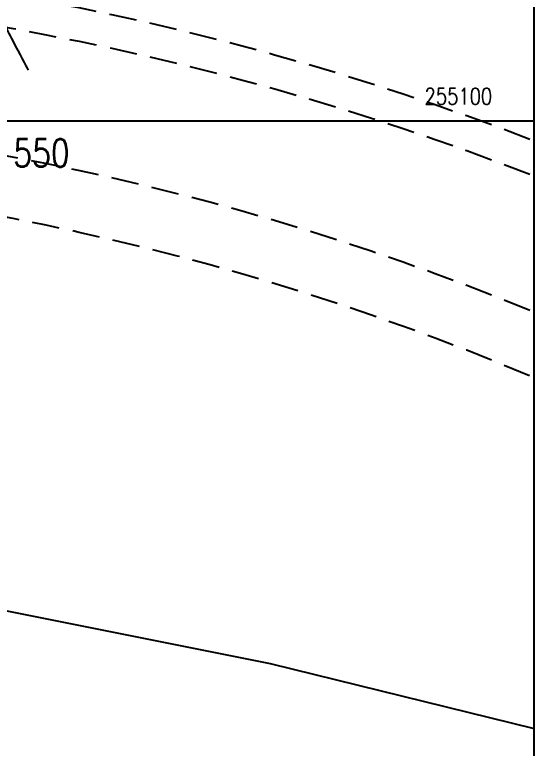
# Model space of a CAD drawing. Header units: millimetres. Extents: x 138869 to 139962, y 254956 to 255969.
# Drawn here: x 139450.3 to 139497.6, y 255042.8 to 255109.7 of the extents above; entities that cross this region are included whole.
import ezdxf
from ezdxf.enums import TextEntityAlignment as Align

# ---------------------------------------------------------------- set-up
doc = ezdxf.new("R2010")
doc.units = ezdxf.units.MM
doc.linetypes.add('HIDDEN', pattern=[0.375, 0.25, -0.125])
for name, color, linetype in [('Curvas_Auxiliares', 11, 'Continuous'), ('Curvas_Mestras', 9, 'Continuous'), ('lagoas', 140, 'Continuous'), ('malha coordenadas', 1, 'Continuous'), ('PROJEÇÃO VIAS', 4, 'HIDDEN'), ('SELO', 7, 'Continuous')]:
    doc.layers.add(name, color=color, linetype=linetype)
doc.styles.add('STYLE1', font='simplex.shx', dxfattribs={"width": 0.8, "height": 1.5})
doc.styles.add('STYLE2', font='simplex.shx', dxfattribs={"width": 0.8, "height": 2.5})

msp = doc.modelspace()

# ---------------------------------------------------------------- linework, layer by layer
at = {"layer": 'Curvas_Auxiliares'}
msp.add_open_spline([(139038.508, 255132.198), (139039.713, 255132.061), (139040.986, 255131.844), (139042.965, 255131.507), (139045.373, 255131.097), (139047.357, 255131.274), (139049.341, 255131.452), (139051.325, 255131.63), (139053.565, 255131.884), (139055.806, 255132.137), (139058.046, 255132.391), (139059.643, 255132.486), (139061.239, 255132.58), (139062.836, 255132.675), (139064.254, 255132.795), (139065.671, 255132.914), (139067.089, 255133.033), (139070.812, 255133.124), (139074.535, 255133.215), (139078.258, 255133.305), (139082.084, 255133.672), (139085.91, 255134.038), (139089.736, 255134.404), (139093.611, 255134.967), (139097.487, 255135.53), (139101.362, 255136.093), (139104.623, 255136.276), (139107.883, 255136.459), (139111.143, 255136.642), (139114.243, 255136.963), (139117.344, 255137.283), (139120.444, 255137.604), (139120.82, 255137.539), (139121.196, 255137.474), (139121.572, 255137.41), (139127.876, 255138.154), (139134.18, 255138.898), (139140.484, 255139.643), (139140.677, 255139.672), (139140.87, 255139.701), (139141.064, 255139.73), (139141.488, 255139.766), (139141.913, 255139.803), (139142.338, 255139.84), (139147.939, 255140.492), (139153.541, 255141.143), (139159.142, 255141.795), (139160.729, 255142.123), (139162.315, 255142.45), (139163.902, 255142.777), (139164.846, 255143.054), (139165.79, 255143.332), (139166.735, 255143.609), (139167.76, 255143.655), (139168.785, 255143.7), (139169.81, 255143.746), (139174.293, 255144.483), (139178.775, 255145.221), (139183.258, 255145.958), (139184.358, 255146.122), (139185.459, 255146.285), (139186.559, 255146.448), (139187.146, 255146.54), (139187.733, 255146.632), (139188.32, 255146.724), (139188.552, 255146.75), (139188.784, 255146.777), (139189.016, 255146.804), (139192.86, 255147.435), (139196.703, 255148.067), (139200.546, 255148.699), (139200.929, 255148.845), (139201.311, 255148.992), (139201.694, 255149.139), (139202.014, 255149.242), (139202.334, 255149.344), (139202.653, 255149.447), (139206.814, 255149.834), (139210.974, 255150.222), (139215.134, 255150.61), (139217.682, 255151.008), (139220.23, 255151.407), (139222.778, 255151.806), (139227.755, 255151.576), (139232.732, 255151.347), (139237.71, 255151.118), (139238.04, 255151.103), (139238.37, 255151.088), (139238.701, 255151.074), (139238.789, 255151.059), (139238.877, 255151.045), (139238.965, 255151.031), (139239.375, 255150.948), (139239.785, 255150.866), (139240.195, 255150.783), (139243.139, 255150.236), (139246.083, 255149.688), (139249.027, 255149.141), (139252.714, 255148.502), (139256.4, 255147.863), (139260.086, 255147.225), (139262.505, 255146.542), (139264.924, 255145.86), (139267.342, 255145.178), (139268.793, 255144.878), (139270.244, 255144.579), (139271.695, 255144.279), (139274.173, 255143.91), (139276.651, 255143.54), (139279.129, 255143.171), (139280.016, 255143.099), (139280.903, 255143.027), (139281.79, 255142.955), (139287.345, 255141.671), (139292.901, 255140.388), (139298.456, 255139.104), (139298.918, 255138.828), (139299.38, 255138.553), (139299.843, 255138.277), (139300.491, 255138.257), (139301.139, 255138.237), (139301.787, 255138.216), (139303.753, 255137.951), (139305.72, 255137.686), (139307.686, 255137.421), (139312.017, 255136.679), (139316.348, 255135.938), (139320.679, 255135.196), (139323.446, 255135.041), (139326.213, 255134.887), (139328.979, 255134.732), (139332.034, 255134.494), (139335.089, 255134.256), (139338.145, 255134.018), (139344.079, 255133.683), (139350.013, 255133.348), (139355.946, 255133.013), (139356.759, 255132.977), (139357.571, 255132.94), (139358.384, 255132.904), (139358.553, 255132.878), (139358.722, 255132.853), (139358.892, 255132.827), (139365.014, 255131.427), (139371.137, 255130.026), (139377.26, 255128.626), (139378.755, 255128.229), (139380.25, 255127.832), (139381.744, 255127.434), (139384.363, 255126.347), (139386.981, 255125.26), (139389.599, 255124.173), (139391.716, 255123.413), (139393.833, 255122.654), (139395.949, 255121.894), (139396.552, 255121.669), (139397.155, 255121.444), (139397.758, 255121.219), (139402.515, 255120.18), (139407.273, 255119.141), (139412.03, 255118.102), (139413.935, 255117.619), (139415.84, 255117.136), (139417.745, 255116.653), (139422.508, 255114.716), (139427.27, 255112.779), (139432.033, 255110.841), (139433.978, 255109.957), (139435.923, 255109.073), (139437.868, 255108.189), (139438.739, 255107.022), (139439.61, 255105.855), (139440.481, 255104.687), (139440.831, 255105.071), (139442.814, 255107.244), (139445.147, 255109.802), (139447.129, 255111.975), (139447.479, 255112.359), (139447.679, 255111.972), (139448.815, 255109.781), (139450.15, 255107.203), (139451.285, 255105.011), (139451.486, 255104.625)], degree=3, knots=[4.35642, 4.35642, 4.35642, 4.35642, 5, 5, 6, 6, 7, 7, 8, 8, 9, 9, 10, 10, 11, 11, 12, 12, 13, 13, 14, 14, 15, 15, 16, 16, 17, 17, 18, 18, 19, 19, 20, 20, 21, 21, 22, 22, 23, 23, 24, 24, 25, 25, 26, 26, 27, 27, 28, 28, 29, 29, 30, 30, 31, 31, 32, 32, 33, 33, 34, 34, 35, 35, 36, 36, 37, 37, 38, 38, 39, 39, 40, 40, 41, 41, 42, 42, 43, 43, 44, 44, 45, 45, 46, 46, 47, 47, 48, 48, 49, 49, 50, 50, 51, 51, 52, 52, 53, 53, 54, 54, 55, 55, 56, 56, 57, 57, 58, 58, 59, 59, 60, 60, 61, 61, 62, 62, 63, 63, 64, 64, 65, 65, 66, 66, 67, 67, 68, 68, 69, 69, 70, 70, 71, 71, 72, 72, 73, 73, 74, 74, 75, 75, 76, 76, 77, 77, 78, 78, 79, 79, 80, 80, 81, 81, 82, 82, 83, 83, 84, 84, 85, 85, 86, 86, 87, 87, 88, 88, 89, 89, 90, 90, 91, 91, 92, 92, 93, 93, 94, 95, 95, 95, 95], dxfattribs=at)
at = {"layer": 'lagoas'}
msp.add_lwpolyline([(139445.431, 255056.179), (139473.553, 255050.569), (139497.632, 255044.648)], dxfattribs=at)
at = {"layer": 'malha coordenadas'}
msp.add_line((139376.767, 255100), (139497.632, 255100), dxfattribs=at)
at = {"layer": 'PROJEÇÃO VIAS', "ltscale": 10}
for radius, start, end in [(258.675, 69.01236, 90.70095), (255.675, 68.75491, 90.70095), (244.175, 67.70475, 90.82086), (238.675, 67.16369, 90.8307)]:
    msp.add_arc((139404.577, 254856.813), radius, start, end, dxfattribs=at)
at = {"layer": 'SELO', "ltscale": 0.9}
msp.add_line((139497.632, 254961.384), (139497.632, 255258.384), dxfattribs=at)

# ---------------------------------------------------------------- texts
at = {"layer": 'Curvas_Mestras', "style": 'STYLE2', "width": 0.8}
msp.add_text('550', height=2.5, dxfattribs=at).set_placement((139450.14, 255095.836))
at = {"layer": 'malha coordenadas', "style": 'STYLE1', "width": 0.8}
msp.add_text('255100', height=1.5, dxfattribs=at).set_placement((139490.709, 255101.5), align=Align.CENTER)

doc.saveas('drawing.dxf')
